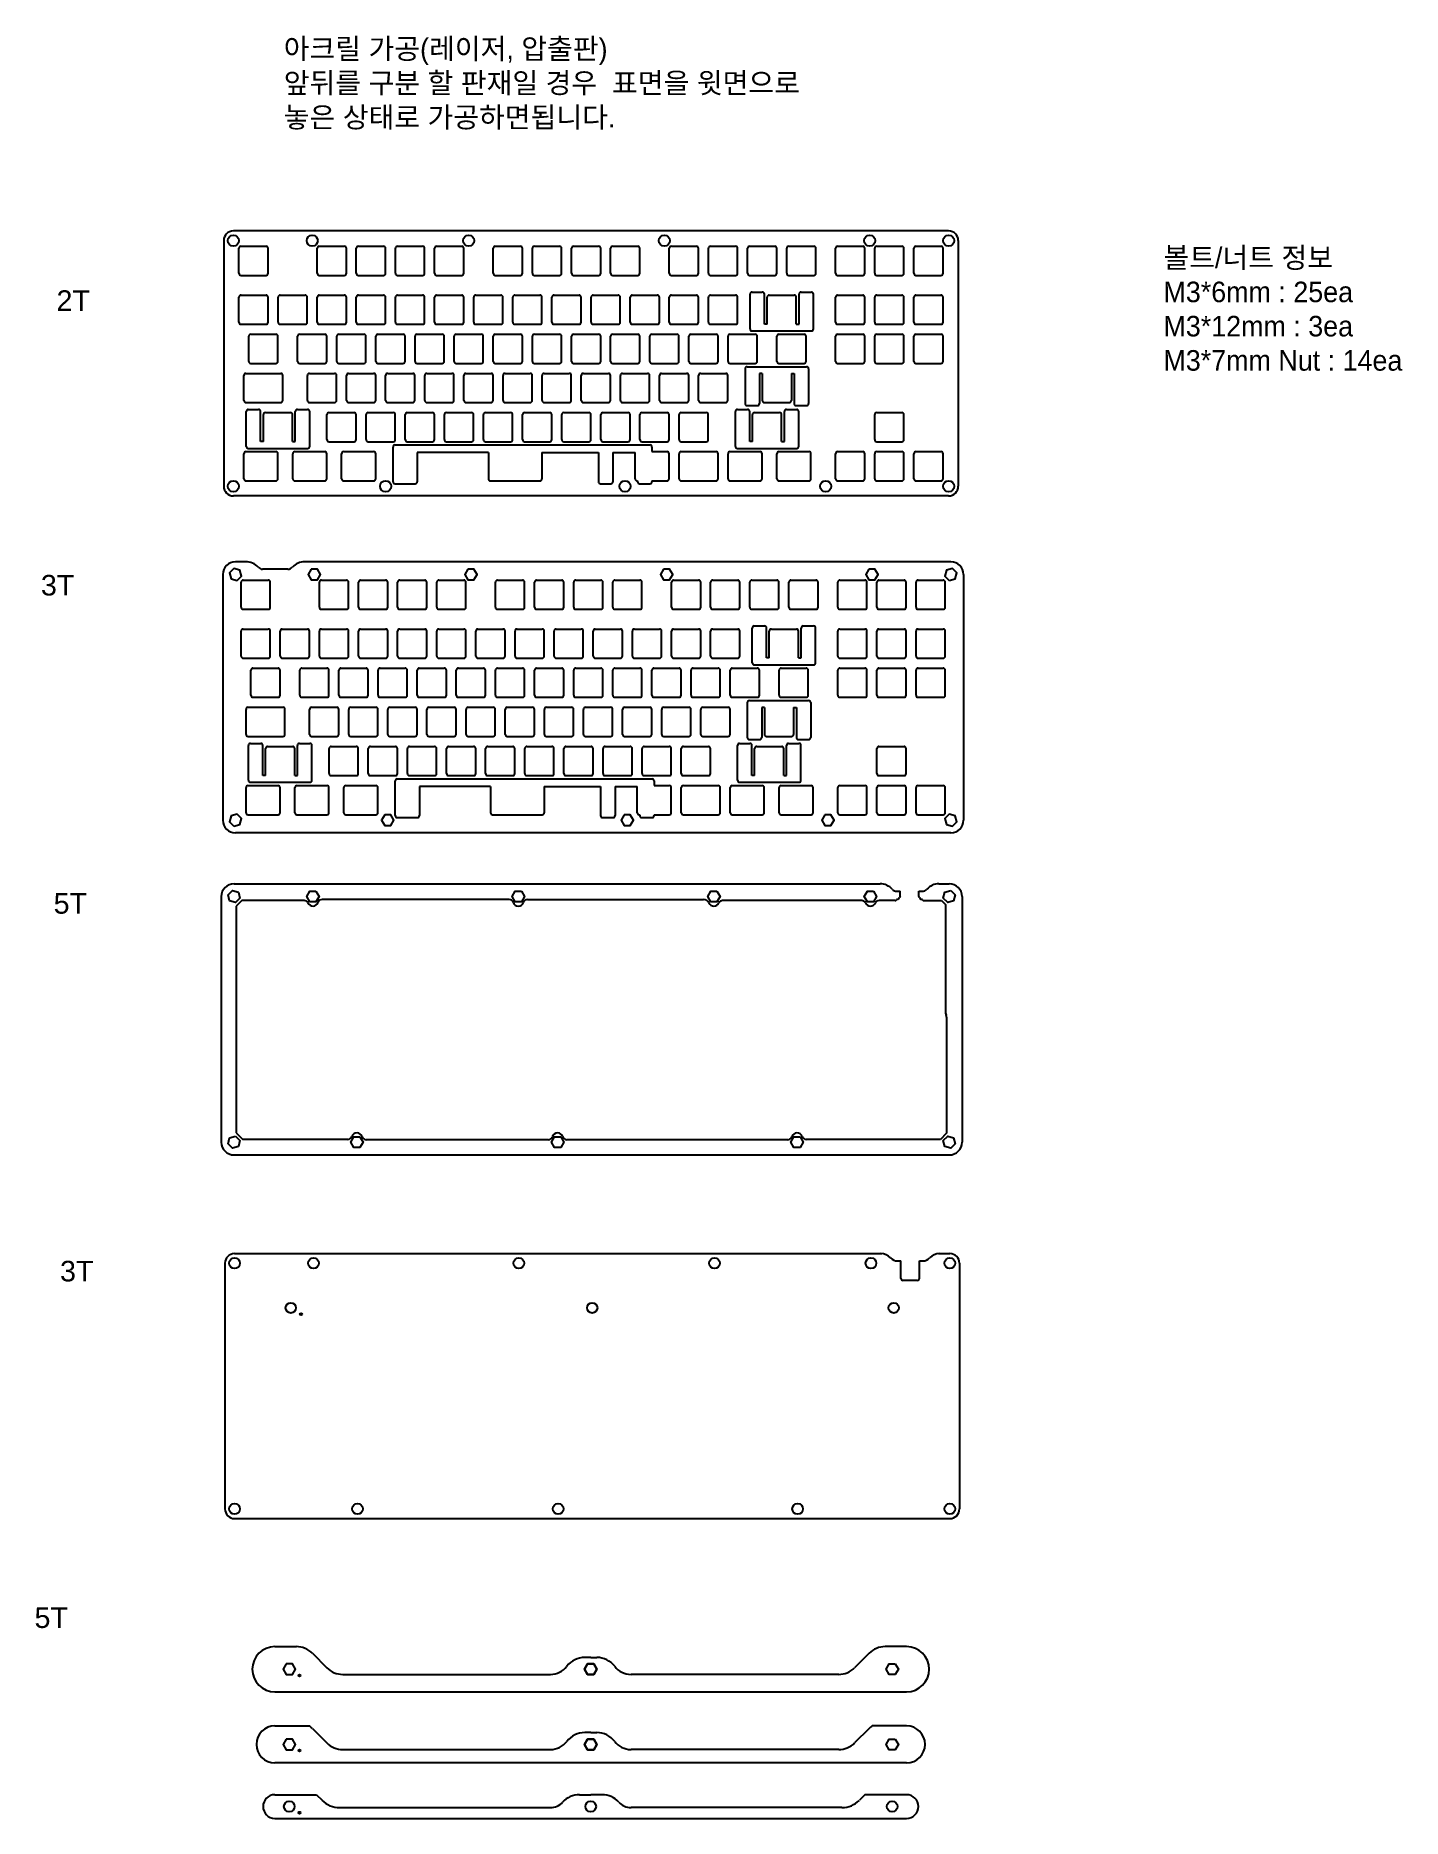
# Model space of a CAD drawing. Header units: millimetres. Extents: x 1099 to 1765, y 512 to 1379.
import ezdxf

# ---------------------------------------------------------------- set-up
doc = ezdxf.new("R2010")
doc.units = ezdxf.units.MM
for name, color, linetype in [('받침5t', 122, 'Continuous'), ('보강판2t', 4, 'Continuous'), ('보강판3t', 30, 'Continuous'), ('중간5t', 150, 'Continuous'), ('하판 3t', 6, 'Continuous')]:
    doc.layers.add(name, color=color, linetype=linetype)
doc.styles.get("Standard").update_dxf_attribs({"font": 'arial.ttf'})

# ---------------------------------------------------------------- blocks, each defined once
blk = doc.blocks.new('switch hole for acrylic')
for p, q in [((-7.1, -6.1), (-7.1, 6.1)), ((-6.1, 7.1), (6.1, 7.1)), ((7.1, -6.1), (7.1, 6.1)), ((-6.1, -7.1), (6.1, -7.1))]:
    blk.add_line(p, q)
for centre, start, end in [((-6.1, 6.1), 90, 180), ((6.1, 6.1), 0, 90), ((-6.1, -6.1), 180, 270), ((6.1, -6.1), 270, 0)]:
    blk.add_arc(centre, 1, start, end)

msp = doc.modelspace()

# ---------------------------------------------------------------- linework, layer by layer
at = {"layer": '받침5t'}
for p, q in [((1215.68, 595.35), (1226.13, 595.35)), ((1233.91, 592.12), (1240.96, 585.07)), ((1369.46, 590.1), (1366.54, 590.1)), ((1369.46, 590.1), (1372.39, 590.1)), ((1505.02, 592.12), (1497.97, 585.07)), ((1523.25, 595.35), (1512.8, 595.35)), ((1248.74, 581.85), (1349.85, 581.85)), ((1490.19, 581.85), (1389.08, 581.85)), ((1215.68, 573.35), (1523.25, 573.35)), ((1215.68, 556.79), (1232.45, 556.79)), ((1233.91, 555.57), (1240.96, 548.51)), ((1505.02, 555.57), (1497.97, 548.51)), ((1523.25, 556.79), (1506.48, 556.79)), ((1369.46, 553.54), (1366.54, 553.54)), ((1369.46, 553.54), (1372.39, 553.54)), ((1523.25, 538.79), (1215.68, 538.79)), ((1248.74, 545.29), (1349.85, 545.29)), ((1490.19, 545.29), (1389.08, 545.29)), ((1215.68, 523.28), (1235.93, 523.28)), ((1235.93, 523.28), (1238.67, 520.55)), ((1363.94, 523.28), (1369.46, 523.28)), ((1374.99, 523.28), (1369.46, 523.28)), ((1503, 523.28), (1500.26, 520.55)), ((1523.25, 523.28), (1503, 523.28)), ((1247.15, 517.03), (1349.85, 517.03)), ((1491.78, 517.03), (1389.08, 517.03)), ((1215.68, 511.78), (1523.25, 511.78))]:
    msp.add_line(p, q, dxfattribs=at)
for points in [[(1221.18, 586.95), (1219.68, 584.35), (1221.18, 581.75), (1224.18, 581.75), (1225.69, 584.35), (1224.18, 586.95)], [(1367.96, 586.95), (1366.46, 584.35), (1367.96, 581.75), (1370.97, 581.75), (1372.47, 584.35), (1370.97, 586.95)], [(1370.97, 586.95), (1372.47, 584.35), (1370.97, 581.75), (1367.96, 581.75), (1366.46, 584.35), (1367.96, 586.95)], [(1517.75, 586.95), (1519.25, 584.35), (1517.75, 581.75), (1514.74, 581.75), (1513.24, 584.35), (1514.74, 586.95)], [(1221.18, 550.39), (1219.68, 547.79), (1221.18, 545.19), (1224.18, 545.19), (1225.69, 547.79), (1224.18, 550.39)], [(1367.96, 550.39), (1366.46, 547.79), (1367.96, 545.19), (1370.97, 545.19), (1372.47, 547.79), (1370.97, 550.39)], [(1370.97, 550.39), (1372.47, 547.79), (1370.97, 545.19), (1367.96, 545.19), (1366.46, 547.79), (1367.96, 550.39)], [(1517.75, 550.39), (1519.25, 547.79), (1517.75, 545.19), (1514.74, 545.19), (1513.24, 547.79), (1514.74, 550.39)]]:
    msp.add_lwpolyline(points, close=True, dxfattribs=at)
for centre, radius in [((1227.68, 581.35), 0.5), ((1227.68, 544.79), 0.5), ((1222.68, 517.53), 2.6), ((1227.68, 514.53), 0.5), ((1369.46, 517.53), 2.6), ((1369.46, 517.53), 2.6), ((1516.25, 517.53), 2.6)]:
    msp.add_circle(centre, radius, dxfattribs=at)
for centre, radius, start, end in [((1215.68, 584.35), 11, 90, 270), ((1226.13, 584.35), 11, 45, 90), ((1366.54, 579.1), 11, 90, 142.6168), ((1372.39, 579.1), 11, 37.3832, 90), ((1512.8, 584.35), 11, 90, 135), ((1523.25, 584.35), 11, 270, 90), ((1248.74, 592.85), 11, 225, 270), ((1349.85, 591.85), 10, 270, 322.6168), ((1389.08, 591.85), 10, 217.3832, 270), ((1490.19, 592.85), 11, 270, 315), ((1215.68, 547.79), 9, 90, 270), ((1226.13, 547.79), 11, 45, 54.9032), ((1512.8, 547.79), 11, 125.0968, 135), ((1523.25, 547.79), 9, 270, 90), ((1248.74, 556.29), 11, 225, 270), ((1349.85, 555.29), 10, 270, 322.6168), ((1366.54, 542.54), 11, 90, 142.6168), ((1372.39, 542.54), 11, 37.3832, 90), ((1389.08, 555.29), 10, 217.3832, 270), ((1490.19, 556.29), 11, 270, 315), ((1215.68, 517.53), 5.75, 90, 270), ((1363.94, 512.28), 11, 90, 137.85164), ((1374.99, 512.28), 11, 42.14836, 90), ((1523.25, 517.53), 5.75, 270, 90), ((1247.15, 529.03), 12, 225, 270), ((1349.85, 525.03), 8, 270, 317.85164), ((1389.08, 525.03), 8, 222.14836, 270), ((1491.78, 529.03), 12, 270, 315)]:
    msp.add_arc(centre, radius, start, end, dxfattribs=at)
at = {"layer": '보강판2t'}
for p, q in [((1543.71, 1284.41), (1195.45, 1284.41)), ((1190.75, 1279.71), (1190.75, 1160.15)), ((1548.41, 1279.71), (1548.41, 1160.15)), ((1447.01, 1236.72), (1447.01, 1253.66)), ((1448.01, 1254.66), (1453.01, 1254.66)), ((1454.01, 1239.08), (1454.01, 1253.66)), ((1455.35, 1239.08), (1455.35, 1252.18)), ((1456.35, 1253.18), (1468.55, 1253.18)), ((1469.55, 1239.08), (1469.55, 1252.18)), ((1470.89, 1239.08), (1470.89, 1253.66)), ((1471.89, 1254.66), (1476.89, 1254.66)), ((1477.89, 1236.72), (1477.89, 1253.66)), ((1448.01, 1235.72), (1476.89, 1235.72)), ((1455.35, 1239.08), (1454.01, 1239.08)), ((1469.55, 1239.08), (1470.89, 1239.08)), ((1201.56, 1215.08), (1218.52, 1215.08)), ((1444.63, 1217.33), (1444.63, 1200.39)), ((1445.63, 1218.33), (1474.51, 1218.33)), ((1451.63, 1214.98), (1451.63, 1200.39)), ((1452.97, 1214.98), (1451.63, 1214.98)), ((1452.97, 1214.98), (1452.97, 1201.88)), ((1467.17, 1214.98), (1468.51, 1214.98)), ((1467.17, 1214.98), (1467.17, 1201.88)), ((1468.51, 1214.98), (1468.51, 1200.39)), ((1475.51, 1217.33), (1475.51, 1200.39)), ((1200.56, 1201.88), (1200.56, 1214.08)), ((1219.52, 1201.88), (1219.52, 1214.08)), ((1201.56, 1200.88), (1218.52, 1200.88)), ((1202.74, 1197.51), (1207.74, 1197.51)), ((1226.62, 1197.51), (1231.62, 1197.51)), ((1440.87, 1197.51), (1445.87, 1197.51)), ((1445.63, 1199.39), (1450.63, 1199.39)), ((1453.97, 1200.88), (1466.17, 1200.88)), ((1464.75, 1197.51), (1469.75, 1197.51)), ((1469.51, 1199.39), (1474.51, 1199.39)), ((1201.74, 1179.57), (1201.74, 1196.51)), ((1208.74, 1181.93), (1208.74, 1196.51)), ((1210.08, 1181.93), (1210.08, 1195.03)), ((1211.08, 1196.03), (1223.28, 1196.03)), ((1224.28, 1181.93), (1224.28, 1195.03)), ((1225.62, 1181.93), (1225.62, 1196.51)), ((1232.62, 1179.57), (1232.62, 1196.51)), ((1439.87, 1179.57), (1439.87, 1196.51)), ((1446.87, 1181.93), (1446.87, 1196.51)), ((1448.21, 1181.93), (1448.21, 1195.03)), ((1449.21, 1196.03), (1461.41, 1196.03)), ((1462.41, 1181.93), (1462.41, 1195.03)), ((1463.75, 1181.93), (1463.75, 1196.51)), ((1470.75, 1179.57), (1470.75, 1196.51)), ((1210.08, 1181.93), (1208.74, 1181.93)), ((1224.28, 1181.93), (1225.62, 1181.93)), ((1274.21, 1180.23), (1398.28, 1180.23)), ((1448.21, 1181.93), (1446.87, 1181.93)), ((1462.41, 1181.93), (1463.75, 1181.93)), ((1200.56, 1163.78), (1200.56, 1175.98)), ((1201.56, 1176.98), (1216.14, 1176.98)), ((1202.74, 1178.57), (1231.62, 1178.57)), ((1217.14, 1163.78), (1217.14, 1175.98)), ((1224.37, 1163.78), (1224.37, 1175.98)), ((1225.37, 1176.98), (1239.95, 1176.98)), ((1240.95, 1163.78), (1240.95, 1175.98)), ((1248.18, 1163.78), (1248.18, 1175.98)), ((1249.18, 1176.98), (1263.76, 1176.98)), ((1264.76, 1163.78), (1264.76, 1175.98)), ((1273.21, 1162.35), (1273.21, 1179.23)), ((1284.98, 1176.58), (1284.98, 1162.35)), ((1319.62, 1176.58), (1284.98, 1176.58)), ((1319.62, 1176.58), (1319.62, 1163.78)), ((1345.73, 1176.58), (1373.23, 1176.58)), ((1345.73, 1176.58), (1345.73, 1163.78)), ((1373.23, 1176.58), (1373.23, 1162.35)), ((1380.23, 1176.58), (1380.23, 1162.35)), ((1380.23, 1176.58), (1391.06, 1176.58)), ((1391.06, 1163.78), (1391.06, 1176.58)), ((1399.28, 1179.23), (1399.28, 1176.98)), ((1399.28, 1176.98), (1406.64, 1176.98)), ((1407.64, 1163.78), (1407.64, 1175.98)), ((1412.49, 1163.78), (1412.49, 1175.98)), ((1413.49, 1176.98), (1430.45, 1176.98)), ((1431.45, 1163.78), (1431.45, 1175.98)), ((1436.3, 1163.78), (1436.3, 1175.98)), ((1437.3, 1176.98), (1451.88, 1176.98)), ((1440.87, 1178.57), (1469.75, 1178.57)), ((1452.88, 1163.78), (1452.88, 1175.98)), ((1460.11, 1163.78), (1460.11, 1175.98)), ((1461.11, 1176.98), (1475.7, 1176.98)), ((1476.7, 1163.78), (1476.7, 1175.98)), ((1201.56, 1162.78), (1216.14, 1162.78)), ((1225.37, 1162.78), (1239.95, 1162.78)), ((1249.18, 1162.78), (1263.76, 1162.78)), ((1320.62, 1162.78), (1344.73, 1162.78)), ((1392.06, 1162.78), (1392.28, 1162.78)), ((1392.28, 1162.78), (1392.28, 1162.35)), ((1399.28, 1162.78), (1399.28, 1162.35)), ((1399.28, 1162.78), (1406.64, 1162.78)), ((1413.49, 1162.78), (1430.45, 1162.78)), ((1437.3, 1162.78), (1451.88, 1162.78)), ((1461.11, 1162.78), (1475.7, 1162.78)), ((1543.71, 1155.45), (1195.45, 1155.45)), ((1274.21, 1161.35), (1283.98, 1161.35)), ((1374.23, 1161.35), (1379.23, 1161.35)), ((1393.28, 1161.35), (1398.28, 1161.35))]:
    msp.add_line(p, q, dxfattribs=at)
for centre in [(1195.45, 1279.71), (1233.85, 1279.71), (1310.05, 1279.71), (1405.3, 1279.71), (1505.31, 1279.71), (1543.71, 1279.71), (1195.45, 1160.15), (1269.57, 1160.15), (1386.16, 1160.15), (1483.88, 1160.15), (1543.71, 1160.15)]:
    msp.add_circle(centre, 2.7, dxfattribs=at)
for centre, radius, start, end in [((1195.45, 1279.71), 4.7, 90, 180), ((1543.71, 1279.71), 4.7, 0, 90), ((1448.01, 1253.66), 1, 90, 180), ((1453.01, 1253.66), 1, 360, 90), ((1456.35, 1252.18), 1, 90, 180), ((1468.55, 1252.18), 1, 0, 90), ((1471.89, 1253.66), 1, 90, 180), ((1476.89, 1253.66), 1, 360, 90), ((1448.01, 1236.72), 1, 180, 270), ((1476.89, 1236.72), 1, 270, 0), ((1201.56, 1214.08), 1, 90, 180), ((1218.52, 1214.08), 1, 0, 90), ((1445.63, 1217.33), 1, 90, 180), ((1474.51, 1217.33), 1, 0, 90), ((1201.56, 1201.88), 1, 180, 270), ((1202.74, 1196.51), 1, 90, 180), ((1207.74, 1196.51), 1, 360, 90), ((1218.52, 1201.88), 1, 270, 0), ((1226.62, 1196.51), 1, 90, 180), ((1231.62, 1196.51), 1, 360, 90), ((1440.87, 1196.51), 1, 90, 180), ((1445.63, 1200.39), 1, 180, 270), ((1445.87, 1196.51), 1, 360, 90), ((1450.63, 1200.39), 1, 270, 0), ((1453.97, 1201.88), 1, 180, 270), ((1464.75, 1196.51), 1, 90, 180), ((1466.17, 1201.88), 1, 270, 0), ((1469.51, 1200.39), 1, 180, 270), ((1469.75, 1196.51), 1, 360, 90), ((1474.51, 1200.39), 1, 270, 0), ((1211.08, 1195.03), 1, 90, 180), ((1223.28, 1195.03), 1, 0, 90), ((1449.21, 1195.03), 1, 90, 180), ((1461.41, 1195.03), 1, 0, 90), ((1274.21, 1179.23), 1, 90, 180), ((1398.28, 1179.23), 1, 0, 90), ((1201.56, 1175.98), 1, 90, 180), ((1202.74, 1179.57), 1, 180, 270), ((1216.14, 1175.98), 1, 0, 90), ((1225.37, 1175.98), 1, 90, 180), ((1231.62, 1179.57), 1, 270, 360), ((1239.95, 1175.98), 1, 0, 90), ((1249.18, 1175.98), 1, 90, 180), ((1263.76, 1175.98), 1, 0, 90), ((1406.64, 1175.98), 1, 0, 90), ((1413.49, 1175.98), 1, 90, 180), ((1430.45, 1175.98), 1, 0, 90), ((1437.3, 1175.98), 1, 90, 180), ((1440.87, 1179.57), 1, 180, 270), ((1451.88, 1175.98), 1, 0, 90), ((1461.11, 1175.98), 1, 90, 180), ((1469.75, 1179.57), 1, 270, 0), ((1475.7, 1175.98), 1, 0, 90), ((1201.56, 1163.78), 1, 180, 270), ((1216.14, 1163.78), 1, 270, 0), ((1225.37, 1163.78), 1, 180, 270), ((1239.95, 1163.78), 1, 270, 0), ((1249.18, 1163.78), 1, 180, 270), ((1263.76, 1163.78), 1, 270, 0), ((1320.62, 1163.78), 1, 180, 270), ((1344.73, 1163.78), 1, 270, 0), ((1392.06, 1163.78), 1, 180, 270), ((1406.64, 1163.78), 1, 270, 0), ((1413.49, 1163.78), 1, 180, 270), ((1430.45, 1163.78), 1, 270, 0), ((1437.3, 1163.78), 1, 180, 270), ((1451.88, 1163.78), 1, 270, 0), ((1461.11, 1163.78), 1, 180, 270), ((1475.7, 1163.78), 1, 270, 0), ((1195.45, 1160.15), 4.7, 180, 270), ((1274.21, 1162.35), 1, 180, 270), ((1283.98, 1162.35), 1, 270, 0), ((1374.23, 1162.35), 1, 180, 270), ((1379.23, 1162.35), 1, 270, 0), ((1393.28, 1162.35), 1, 180, 270), ((1398.28, 1162.35), 1, 270, 0), ((1543.71, 1160.15), 4.7, 270, 0)]:
    msp.add_arc(centre, radius, start, end, dxfattribs=at)
at = {"layer": '보강판3t'}
for p, q in [((1201.55, 1123.4), (1196.51, 1123.4)), ((1222.04, 1119.8), (1209.69, 1119.8)), ((1544.77, 1123.4), (1230.17, 1123.4)), ((1190.31, 1117.2), (1190.31, 997.64)), ((1550.97, 1117.2), (1550.97, 997.64)), ((1448.07, 1074.21), (1448.07, 1091.15)), ((1449.07, 1092.15), (1454.07, 1092.15)), ((1455.07, 1076.56), (1455.07, 1091.15)), ((1456.41, 1076.56), (1456.41, 1089.66)), ((1457.41, 1090.66), (1469.61, 1090.66)), ((1470.61, 1076.56), (1470.61, 1089.66)), ((1471.95, 1076.56), (1471.95, 1091.15)), ((1472.95, 1092.15), (1477.95, 1092.15)), ((1478.95, 1074.21), (1478.95, 1091.15)), ((1456.41, 1076.56), (1455.07, 1076.56)), ((1470.61, 1076.56), (1471.95, 1076.56)), ((1449.07, 1073.21), (1477.95, 1073.21)), ((1201.62, 1039.36), (1201.62, 1051.56)), ((1202.62, 1052.56), (1219.58, 1052.56)), ((1220.58, 1039.36), (1220.58, 1051.56)), ((1445.69, 1054.82), (1445.69, 1037.88)), ((1446.69, 1055.82), (1475.57, 1055.82)), ((1452.69, 1052.46), (1452.69, 1037.88)), ((1454.03, 1052.46), (1452.69, 1052.46)), ((1454.03, 1052.46), (1454.03, 1039.36)), ((1468.23, 1052.46), (1469.57, 1052.46)), ((1468.23, 1052.46), (1468.23, 1039.36)), ((1469.57, 1052.46), (1469.57, 1037.88)), ((1476.57, 1054.82), (1476.57, 1037.88)), ((1202.62, 1038.36), (1219.58, 1038.36)), ((1202.8, 1017.06), (1202.8, 1034)), ((1203.8, 1035), (1208.8, 1035)), ((1209.8, 1019.41), (1209.8, 1034)), ((1212.14, 1033.51), (1224.34, 1033.51)), ((1226.68, 1019.41), (1226.68, 1034)), ((1227.68, 1035), (1232.68, 1035)), ((1233.68, 1017.06), (1233.68, 1034)), ((1440.93, 1017.06), (1440.93, 1034)), ((1441.93, 1035), (1446.93, 1035)), ((1446.69, 1036.88), (1451.69, 1036.88)), ((1447.93, 1019.41), (1447.93, 1034)), ((1450.27, 1033.51), (1462.47, 1033.51)), ((1455.03, 1038.36), (1467.23, 1038.36)), ((1464.81, 1019.41), (1464.81, 1034)), ((1465.81, 1035), (1470.81, 1035)), ((1470.57, 1036.88), (1475.57, 1036.88)), ((1471.81, 1017.06), (1471.81, 1034)), ((1211.14, 1019.41), (1211.14, 1032.51)), ((1225.34, 1019.41), (1225.34, 1032.51)), ((1449.27, 1019.41), (1449.27, 1032.51)), ((1463.47, 1019.41), (1463.47, 1032.51)), ((1203.8, 1016.06), (1232.68, 1016.06)), ((1211.14, 1019.41), (1209.8, 1019.41)), ((1225.34, 1019.41), (1226.68, 1019.41)), ((1274.27, 999.84), (1274.27, 1016.72)), ((1275.27, 1017.72), (1399.34, 1017.72)), ((1400.34, 1016.72), (1400.34, 1014.46)), ((1441.93, 1016.06), (1470.81, 1016.06)), ((1449.27, 1019.41), (1447.93, 1019.41)), ((1463.47, 1019.41), (1464.81, 1019.41)), ((1201.62, 1001.26), (1201.62, 1013.46)), ((1202.62, 1014.46), (1217.2, 1014.46)), ((1218.2, 1001.26), (1218.2, 1013.46)), ((1225.43, 1001.26), (1225.43, 1013.46)), ((1226.43, 1014.46), (1241.01, 1014.46)), ((1242.01, 1001.26), (1242.01, 1013.46)), ((1249.24, 1001.26), (1249.24, 1013.46)), ((1250.24, 1014.46), (1264.82, 1014.46)), ((1265.82, 1001.26), (1265.82, 1013.46)), ((1286.04, 1014.06), (1286.04, 999.84)), ((1320.68, 1014.06), (1286.04, 1014.06)), ((1320.68, 1014.06), (1320.68, 1001.26)), ((1346.79, 1014.06), (1374.29, 1014.06)), ((1346.79, 1014.06), (1346.79, 1001.26)), ((1374.29, 1014.06), (1374.29, 999.84)), ((1381.29, 1014.06), (1381.29, 999.84)), ((1381.29, 1014.06), (1392.12, 1014.06)), ((1392.12, 1001.26), (1392.12, 1014.06)), ((1400.34, 1014.46), (1407.7, 1014.46)), ((1408.7, 1001.26), (1408.7, 1013.46)), ((1413.55, 1001.26), (1413.55, 1013.46)), ((1414.55, 1014.46), (1431.51, 1014.46)), ((1432.51, 1001.26), (1432.51, 1013.46)), ((1437.36, 1001.26), (1437.36, 1013.46)), ((1438.36, 1014.46), (1452.94, 1014.46)), ((1453.94, 1001.26), (1453.94, 1013.46)), ((1461.17, 1001.26), (1461.17, 1013.46)), ((1462.17, 1014.46), (1476.75, 1014.46)), ((1477.75, 1001.26), (1477.75, 1013.46)), ((1202.62, 1000.26), (1217.2, 1000.26)), ((1226.43, 1000.26), (1241.01, 1000.26)), ((1250.24, 1000.26), (1264.82, 1000.26)), ((1275.27, 998.84), (1285.04, 998.84)), ((1321.68, 1000.26), (1345.79, 1000.26)), ((1375.29, 998.84), (1380.29, 998.84)), ((1393.12, 1000.26), (1393.34, 1000.26)), ((1393.34, 1000.26), (1393.34, 999.84)), ((1394.34, 998.84), (1399.34, 998.84)), ((1400.34, 1000.26), (1400.34, 999.84)), ((1400.34, 1000.26), (1407.7, 1000.26)), ((1414.55, 1000.26), (1431.51, 1000.26)), ((1438.36, 1000.26), (1452.94, 1000.26)), ((1462.17, 1000.26), (1476.75, 1000.26)), ((1544.77, 991.44), (1196.51, 991.44))]:
    msp.add_line(p, q, dxfattribs=at)
for points in [[(1194.39, 1115.07), (1197.29, 1114.3), (1199.41, 1116.42), (1198.63, 1119.32), (1195.73, 1120.1), (1193.61, 1117.97)], [(1233.41, 1119.8), (1231.91, 1117.2), (1233.41, 1114.6), (1236.41, 1114.6), (1237.91, 1117.2), (1236.41, 1119.8)], [(1309.61, 1119.8), (1308.11, 1117.2), (1309.61, 1114.6), (1312.61, 1114.6), (1314.11, 1117.2), (1312.61, 1119.8)], [(1404.86, 1119.8), (1403.36, 1117.2), (1404.86, 1114.6), (1407.86, 1114.6), (1409.36, 1117.2), (1407.86, 1119.8)], [(1504.87, 1119.8), (1503.37, 1117.2), (1504.87, 1114.6), (1507.87, 1114.6), (1509.38, 1117.2), (1507.87, 1119.8)], [(1544, 1114.3), (1546.9, 1115.07), (1547.67, 1117.97), (1545.55, 1120.1), (1542.65, 1119.32), (1541.87, 1116.42)], [(1195.73, 994.74), (1198.63, 995.51), (1199.41, 998.41), (1197.29, 1000.54), (1194.39, 999.76), (1193.61, 996.86)], [(1269.13, 1000.24), (1267.63, 997.64), (1269.13, 995.04), (1272.13, 995.04), (1273.63, 997.64), (1272.13, 1000.24)], [(1385.72, 1000.24), (1384.21, 997.64), (1385.72, 995.04), (1388.72, 995.04), (1390.22, 997.64), (1388.72, 1000.24)], [(1483.44, 1000.24), (1481.94, 997.64), (1483.44, 995.04), (1486.44, 995.04), (1487.94, 997.64), (1486.44, 1000.24)], [(1542.65, 995.51), (1545.55, 994.74), (1547.67, 996.86), (1546.9, 999.76), (1544, 1000.54), (1541.87, 998.41)]]:
    msp.add_lwpolyline(points, close=True, dxfattribs=at)
for centre, radius, start, end in [((1196.51, 1117.2), 6.2, 90, 180), ((1201.55, 1115.4), 8, 42.32833, 90), ((1209.69, 1122.8), 3, 222.32833, 270), ((1222.04, 1122.8), 3, 270, 317.67167), ((1230.17, 1115.4), 8, 90, 137.67167), ((1544.77, 1117.2), 6.2, 0, 90), ((1449.07, 1091.15), 1, 90, 180), ((1454.07, 1091.15), 1, 360, 90), ((1457.41, 1089.66), 1, 90, 180), ((1469.61, 1089.66), 1, 0, 90), ((1472.95, 1091.15), 1, 90, 180), ((1477.95, 1091.15), 1, 360, 90), ((1449.07, 1074.21), 1, 180, 270), ((1477.95, 1074.21), 1, 270, 0), ((1202.62, 1051.56), 1, 90, 180), ((1219.58, 1051.56), 1, 0, 90), ((1446.69, 1054.82), 1, 90, 180), ((1475.57, 1054.82), 1, 0, 90), ((1202.62, 1039.36), 1, 180, 270), ((1203.8, 1034), 1, 90, 180), ((1208.8, 1034), 1, 360, 90), ((1212.14, 1032.51), 1, 90, 180), ((1219.58, 1039.36), 1, 270, 0), ((1224.34, 1032.51), 1, 0, 90), ((1227.68, 1034), 1, 90, 180), ((1232.68, 1034), 1, 360, 90), ((1441.93, 1034), 1, 90, 180), ((1446.69, 1037.88), 1, 180, 270), ((1446.93, 1034), 1, 360, 90), ((1450.27, 1032.51), 1, 90, 180), ((1451.69, 1037.88), 1, 270, 0), ((1455.03, 1039.36), 1, 180, 270), ((1462.47, 1032.51), 1, 0, 90), ((1465.81, 1034), 1, 90, 180), ((1467.23, 1039.36), 1, 270, 0), ((1470.57, 1037.88), 1, 180, 270), ((1470.81, 1034), 1, 360, 90), ((1475.57, 1037.88), 1, 270, 0), ((1203.8, 1017.06), 1, 180, 270), ((1232.68, 1017.06), 1, 270, 360), ((1275.27, 1016.72), 1, 90, 180), ((1399.34, 1016.72), 1, 0, 90), ((1441.93, 1017.06), 1, 180, 270), ((1470.81, 1017.06), 1, 270, 0), ((1202.62, 1013.46), 1, 90, 180), ((1217.2, 1013.46), 1, 0, 90), ((1226.43, 1013.46), 1, 90, 180), ((1241.01, 1013.46), 1, 0, 90), ((1250.24, 1013.46), 1, 90, 180), ((1264.82, 1013.46), 1, 0, 90), ((1407.7, 1013.46), 1, 0, 90), ((1414.55, 1013.46), 1, 90, 180), ((1431.51, 1013.46), 1, 0, 90), ((1438.36, 1013.46), 1, 90, 180), ((1452.94, 1013.46), 1, 0, 90), ((1462.17, 1013.46), 1, 90, 180), ((1476.75, 1013.46), 1, 0, 90), ((1202.62, 1001.26), 1, 180, 270), ((1217.2, 1001.26), 1, 270, 0), ((1226.43, 1001.26), 1, 180, 270), ((1241.01, 1001.26), 1, 270, 0), ((1250.24, 1001.26), 1, 180, 270), ((1264.82, 1001.26), 1, 270, 0), ((1275.27, 999.84), 1, 180, 270), ((1285.04, 999.84), 1, 270, 0), ((1321.68, 1001.26), 1, 180, 270), ((1345.79, 1001.26), 1, 270, 0), ((1375.29, 999.84), 1, 180, 270), ((1380.29, 999.84), 1, 270, 0), ((1393.12, 1001.26), 1, 180, 270), ((1394.34, 999.84), 1, 180, 270), ((1399.34, 999.84), 1, 270, 0), ((1407.7, 1001.26), 1, 270, 0), ((1414.55, 1001.26), 1, 180, 270), ((1431.51, 1001.26), 1, 270, 0), ((1438.36, 1001.26), 1, 180, 270), ((1452.94, 1001.26), 1, 270, 0), ((1462.17, 1001.26), 1, 180, 270), ((1476.75, 1001.26), 1, 270, 0), ((1196.51, 997.64), 6.2, 180, 270), ((1544.77, 997.64), 6.2, 270, 0)]:
    msp.add_arc(centre, radius, start, end, dxfattribs=at)
at = {"layer": '중간5t'}
for p, q in [((1195.78, 966.62), (1510.38, 966.62)), ((1539, 966.62), (1544.04, 966.62)), ((1189.58, 960.42), (1189.58, 840.86)), ((1199.58, 958.52), (1196.83, 955.77)), ((1196.83, 955.77), (1196.83, 845.51)), ((1229.92, 958.52), (1199.58, 958.52)), ((1329.73, 959.02), (1238.63, 959.02)), ((1338.64, 959.02), (1424.32, 959.02)), ((1501.39, 958.52), (1433.69, 958.52)), ((1517.72, 958.52), (1509.89, 958.52)), ((1518.51, 963.03), (1520.19, 963.03)), ((1520.19, 960.59), (1520.19, 963.03)), ((1529.19, 963.03), (1530.86, 963.03)), ((1529.19, 960.59), (1529.19, 963.03)), ((1531.66, 958.52), (1540.24, 958.52)), ((1540.24, 958.52), (1542.24, 956.52)), ((1542.24, 956.52), (1542.24, 903.64)), ((1550.24, 960.42), (1550.24, 840.86)), ((1542.74, 901.7), (1542.74, 845.26)), ((1196.83, 845.51), (1200.08, 842.26)), ((1251.19, 842.26), (1200.08, 842.26)), ((1348.85, 842.06), (1260.09, 842.06)), ((1465.43, 842.06), (1357.82, 842.06)), ((1539.74, 842.26), (1474.34, 842.26)), ((1542.74, 845.26), (1539.74, 842.26)), ((1195.78, 834.66), (1544.04, 834.66))]:
    msp.add_line(p, q, dxfattribs=at)
for points in [[(1197.9, 962.54), (1198.68, 959.64), (1196.55, 957.52), (1193.65, 958.3), (1192.88, 961.2), (1195, 963.32)], [(1544.82, 963.32), (1546.94, 961.2), (1546.16, 958.3), (1543.26, 957.52), (1541.14, 959.64), (1541.92, 962.54)], [(1235.68, 963.02), (1237.18, 960.42), (1235.68, 957.82), (1232.68, 957.82), (1231.17, 960.42), (1232.68, 963.02)], [(1335.69, 963.02), (1337.19, 960.42), (1335.69, 957.82), (1332.69, 957.82), (1331.19, 960.42), (1332.69, 963.02)], [(1430.94, 963.02), (1432.44, 960.42), (1430.94, 957.82), (1427.94, 957.82), (1426.44, 960.42), (1427.94, 963.02)], [(1507.14, 963.02), (1508.64, 960.42), (1507.14, 957.82), (1504.14, 957.82), (1502.64, 960.42), (1504.14, 963.02)], [(1196.55, 843.76), (1198.68, 841.63), (1197.9, 838.73), (1195, 837.96), (1192.88, 840.08), (1193.65, 842.98)], [(1257.11, 843.46), (1258.61, 840.86), (1257.11, 838.26), (1254.11, 838.26), (1252.61, 840.86), (1254.11, 843.46)], [(1354.83, 843.46), (1356.33, 840.86), (1354.83, 838.26), (1351.83, 838.26), (1350.33, 840.86), (1351.83, 843.46)], [(1471.42, 843.46), (1472.92, 840.86), (1471.42, 838.26), (1468.42, 838.26), (1466.92, 840.86), (1468.42, 843.46)], [(1546.16, 842.98), (1546.94, 840.08), (1544.82, 837.96), (1541.92, 838.73), (1541.14, 841.63), (1543.26, 843.76)]]:
    msp.add_lwpolyline(points, close=True, dxfattribs=at)
for centre, radius, start, end in [((1195.78, 960.42), 6.2, 90, 180), ((1510.38, 958.62), 8, 42.32833, 90), ((1518.51, 966.03), 3, 222.32833, 270), ((1530.86, 966.03), 3, 270, 317.67167), ((1539, 958.62), 8, 90, 137.67167), ((1544.04, 960.42), 6.2, 0, 90), ((1229.92, 956.52), 2, 25.18434, 90), ((1234.18, 958.52), 2.7, 205.18434, 341.38854), ((1238.63, 957.02), 2, 90, 161.38854), ((1329.73, 957.02), 2, 18.61146, 90), ((1334.19, 958.52), 2.7, 198.61146, 341.38854), ((1338.64, 957.02), 2, 90, 161.38854), ((1424.32, 956.02), 3, 26.01437, 90), ((1429.44, 958.52), 2.7, 206.01437, 334.81566), ((1433.69, 956.52), 2, 90, 154.81566), ((1501.39, 956.52), 2, 25.18434, 90), ((1505.64, 958.52), 2.7, 205.18434, 334.81566), ((1509.89, 956.52), 2, 90, 154.81566), ((1517.72, 959.52), 1, 270, 311.93278), ((1519.05, 958.03), 1, 96.31677, 131.93283), ((1518.83, 960.02), 1, 276.31677, 354.26083), ((1520.82, 959.82), 1, 129.28365, 174.26083), ((1528.56, 959.82), 1, 5.73917, 50.71635), ((1530.55, 960.02), 1, 185.73917, 263.68323), ((1530.33, 958.03), 1, 48.06717, 83.68323), ((1531.66, 959.52), 1, 228.06717, 270), ((1544.24, 903.64), 2, 180, 208.95502), ((1540.74, 901.7), 2, 0, 28.95502), ((1251.19, 844.26), 2, 270, 340.0972), ((1255.61, 842.66), 2.7, 17.32986, 160.0972), ((1260.09, 844.06), 2, 197.32986, 270), ((1348.85, 844.06), 2, 270, 342.67014), ((1353.33, 842.66), 2.7, 17.32986, 162.67014), ((1357.82, 844.06), 2, 197.32986, 270), ((1465.43, 844.06), 2, 270, 342.67014), ((1469.92, 842.66), 2.7, 19.9028, 162.67014), ((1474.34, 844.26), 2, 199.9028, 270), ((1195.78, 840.86), 6.2, 180, 270), ((1544.04, 840.86), 6.2, 270, 0)]:
    msp.add_arc(centre, radius, start, end, dxfattribs=at)
at = {"layer": '하판 3t'}
for p, q in [((1191.35, 781.96), (1191.35, 662.4)), ((1196.05, 786.66), (1511.14, 786.66)), ((1518.79, 783.07), (1520.47, 783.07)), ((1520.47, 774.57), (1520.47, 783.07)), ((1529.47, 774.57), (1529.47, 783.07)), ((1529.47, 783.07), (1531.14, 783.07)), ((1538.79, 786.66), (1544.32, 786.66)), ((1549.02, 781.96), (1549.02, 662.4)), ((1528.47, 773.57), (1521.47, 773.57)), ((1196.05, 657.7), (1544.32, 657.7))]:
    msp.add_line(p, q, dxfattribs=at)
for centre, radius in [((1196.05, 781.96), 2.6), ((1234.45, 781.96), 2.6), ((1334.47, 781.96), 2.6), ((1429.72, 781.96), 2.6), ((1505.92, 781.96), 2.6), ((1544.32, 781.96), 2.6), ((1223.4, 760.23), 2.5), ((1228.4, 757.23), 0.5), ((1370.19, 760.23), 2.5), ((1516.97, 760.23), 2.5), ((1196.05, 662.4), 2.6), ((1255.89, 662.4), 2.6), ((1353.61, 662.4), 2.6), ((1470.2, 662.4), 2.6), ((1544.32, 662.4), 2.6)]:
    msp.add_circle(centre, radius, dxfattribs=at)
for centre, radius, start, end in [((1196.05, 781.96), 4.7, 90, 180), ((1510.66, 780.16), 6.5, 42.32833, 90), ((1518.79, 787.57), 4.5, 222.32833, 270), ((1531.14, 787.57), 4.5, 270, 317.67167), ((1539.27, 780.16), 6.5, 90, 137.67167), ((1544.32, 781.96), 4.7, 0, 90), ((1521.47, 774.57), 1, 180, 270), ((1528.47, 774.57), 1, 270, 0), ((1196.05, 662.4), 4.7, 180, 270), ((1544.32, 662.4), 4.7, 270, 0)]:
    msp.add_arc(centre, radius, start, end, dxfattribs=at)

# ---------------------------------------------------------------- block references
at = {"layer": '보강판2t'}
for p in [(1205.28, 1269.89), (1243.38, 1269.89), (1262.43, 1269.89), (1281.48, 1269.89), (1300.53, 1269.89), (1329.1, 1269.89), (1348.15, 1269.89), (1367.2, 1269.89), (1386.25, 1269.89), (1414.83, 1269.89), (1433.88, 1269.89), (1452.93, 1269.89), (1471.98, 1269.89), (1495.79, 1269.89), (1514.84, 1269.89), (1533.89, 1269.89), (1205.28, 1246.08), (1224.33, 1246.08), (1243.38, 1246.08), (1262.43, 1246.08), (1281.48, 1246.08), (1300.53, 1246.08), (1319.58, 1246.08), (1338.63, 1246.08), (1357.68, 1246.08), (1376.73, 1246.08), (1395.78, 1246.08), (1414.83, 1246.08), (1433.88, 1246.08), (1495.79, 1246.08), (1514.84, 1246.08), (1533.89, 1246.08), (1210.04, 1227.03), (1233.85, 1227.03), (1252.9, 1227.03), (1271.95, 1227.03), (1291, 1227.03), (1310.05, 1227.03), (1329.1, 1227.03), (1348.15, 1227.03), (1367.2, 1227.03), (1386.25, 1227.03), (1405.3, 1227.03), (1424.35, 1227.03), (1443.4, 1227.03), (1467.21, 1227.03), (1495.79, 1227.03), (1514.84, 1227.03), (1533.89, 1227.03), (1238.61, 1207.98), (1257.66, 1207.98), (1276.71, 1207.98), (1295.76, 1207.98), (1314.81, 1207.98), (1333.86, 1207.98), (1352.91, 1207.98), (1371.96, 1207.98), (1391.01, 1207.98), (1410.06, 1207.98), (1429.11, 1207.98), (1248.14, 1188.93), (1267.19, 1188.93), (1286.24, 1188.93), (1305.29, 1188.93), (1324.34, 1188.93), (1343.39, 1188.93), (1362.44, 1188.93), (1381.49, 1188.93), (1400.54, 1188.93), (1419.59, 1188.93), (1514.84, 1188.93), (1495.79, 1169.88), (1514.84, 1169.88), (1533.89, 1169.88)]:
    msp.add_blockref('switch hole for acrylic', p, dxfattribs=at)
at = {"layer": '보강판3t'}
for p in [(1206.34, 1107.37), (1244.44, 1107.37), (1263.49, 1107.37), (1282.54, 1107.37), (1301.59, 1107.37), (1330.16, 1107.37), (1349.21, 1107.37), (1368.26, 1107.37), (1387.31, 1107.37), (1415.89, 1107.37), (1434.94, 1107.37), (1453.99, 1107.37), (1473.04, 1107.37), (1496.85, 1107.37), (1515.9, 1107.37), (1534.95, 1107.37), (1206.34, 1083.56), (1225.39, 1083.56), (1244.44, 1083.56), (1263.49, 1083.56), (1282.54, 1083.56), (1301.59, 1083.56), (1320.64, 1083.56), (1339.69, 1083.56), (1358.74, 1083.56), (1377.79, 1083.56), (1396.84, 1083.56), (1415.89, 1083.56), (1434.94, 1083.56), (1496.85, 1083.56), (1515.9, 1083.56), (1534.95, 1083.56), (1211.1, 1064.51), (1234.91, 1064.51), (1253.96, 1064.51), (1273.01, 1064.51), (1292.06, 1064.51), (1311.11, 1064.51), (1330.16, 1064.51), (1349.21, 1064.51), (1368.26, 1064.51), (1387.31, 1064.51), (1406.36, 1064.51), (1425.41, 1064.51), (1444.46, 1064.51), (1468.27, 1064.51), (1496.85, 1064.51), (1515.9, 1064.51), (1534.95, 1064.51), (1239.67, 1045.46), (1258.72, 1045.46), (1277.77, 1045.46), (1296.82, 1045.46), (1315.87, 1045.46), (1334.92, 1045.46), (1353.97, 1045.46), (1373.02, 1045.46), (1392.07, 1045.46), (1411.12, 1045.46), (1430.17, 1045.46), (1249.2, 1026.41), (1268.25, 1026.41), (1287.3, 1026.41), (1306.35, 1026.41), (1325.4, 1026.41), (1344.45, 1026.41), (1363.5, 1026.41), (1382.55, 1026.41), (1401.6, 1026.41), (1420.65, 1026.41), (1515.9, 1026.41), (1496.85, 1007.36), (1515.9, 1007.36), (1534.95, 1007.36)]:
    msp.add_blockref('switch hole for acrylic', p, dxfattribs=at)

# ---------------------------------------------------------------- texts
at = {"char_height": 10, "attachment_point": 1}
for s, width, insert in [('{\\fGulim|b0|i0|c129|p50;아크릴 가공(레이저, 압출판)\\P앞뒤를 구분 할 판재일 경우  표면을 윗면으로 놓은 상태로 가공하면됩니다.}', 278.418, (1220, 1378.11)), ('{\\fGulim|b0|i0|c129|p50;볼트/너트 정보\\PM3*6mm : 25ea\\PM3*12mm : 3ea\\PM3*7mm Nut : 14ea}', 396.2328, (1648.31, 1276.41))]:
    msp.add_mtext_dynamic_manual_height_columns(s, width=width, gutter_width=12.5, heights=[0], dxfattribs=dict(at, insert=insert))
at = {"layer": '받침5t', "insert": (1098.63, 614.45), "char_height": 10, "attachment_point": 1}
msp.add_mtext_dynamic_manual_height_columns('5T', width=0.8037, gutter_width=12.5, heights=[0], dxfattribs=at)
at = {"layer": '보강판2t', "insert": (1109.33, 1255.52), "char_height": 10, "attachment_point": 1}
msp.add_mtext_dynamic_manual_height_columns('2T', width=25.1771, gutter_width=12.5, heights=[0], dxfattribs=at)
at = {"layer": '보강판3t', "insert": (1101.74, 1116.98), "char_height": 10, "attachment_point": 1}
msp.add_mtext_dynamic_manual_height_columns('3T', width=22.6479, gutter_width=12.5, heights=[0], dxfattribs=at)
at = {"layer": '중간5t', "insert": (1107.94, 962.11), "char_height": 10, "attachment_point": 1}
msp.add_mtext_dynamic_manual_height_columns('5T', width=64.2137, gutter_width=12.5, heights=[0], dxfattribs=at)
at = {"layer": '하판 3t', "insert": (1111.06, 783.13), "char_height": 10, "attachment_point": 1}
msp.add_mtext_dynamic_manual_height_columns('3T', width=1.8043, gutter_width=12.5, heights=[0], dxfattribs=at)

doc.saveas('drawing.dxf')
